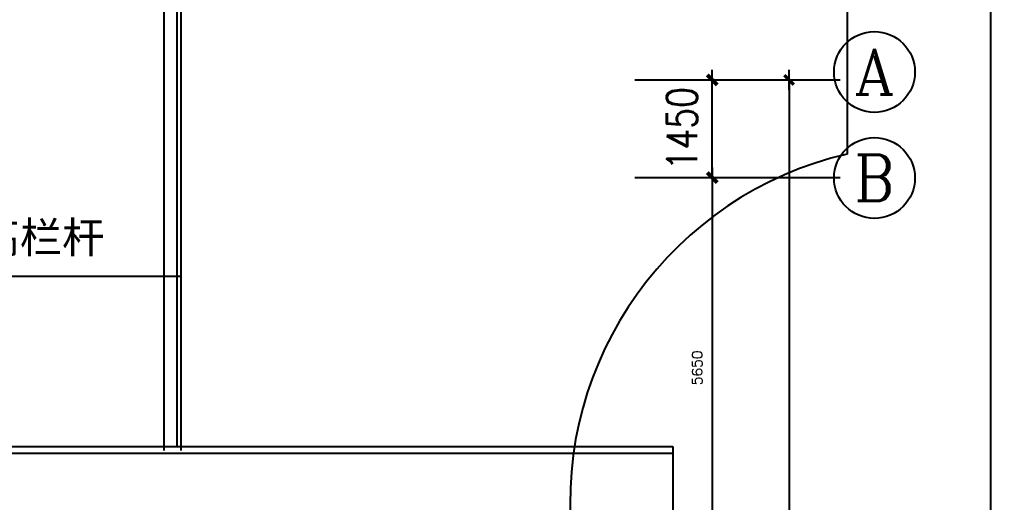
# Model space of a CAD drawing. Extents: x 1487452 to 1619693, y 165319 to 350168.
# Drawn here: x 1547556 to 1561972, y 291862 to 299033 of the extents above; entities that cross this region are included whole.
import ezdxf
from ezdxf.enums import TextEntityAlignment as Align

# ---------------------------------------------------------------- set-up
doc = ezdxf.new("R2010")
doc.units = 0
doc.header["$LTSCALE"] = 1000
doc.header["$MEASUREMENT"] = 0
doc.layers.get('0').update_dxf_attribs({"linetype": 'CONTINUOUS'})
doc.layers.get('Defpoints').update_dxf_attribs({"linetype": 'CONTINUOUS'})
for name, color, linetype in [('AXIS', 3, 'CONTINUOUS'), ('AXIS_TEXT', 7, 'CONTINUOUS'), ('Dim3', 30, 'CONTINUOUS')]:
    doc.layers.add(name, color=color, linetype=linetype)
doc.styles.add('_TCH_AXIS', font='COMPLEX', dxfattribs={"bigfont": 'GBCBIG'})
doc.styles.add('_TCH_DIM', font='SIMPLEX', dxfattribs={"bigfont": 'GBCBIG'})
doc.styles.add('DIM_FONT', font='SIMPLEX.shx', dxfattribs={"width": 0.8})
doc.styles.add('黑体', font='SIMHEI.TTF')
doc.dimstyles.new('dimn', dxfattribs={"dimtxt": 150, "dimasz": 1, "dimexe": 250, "dimexo": 300, "dimgap": 150, "dimtad": 1, "dimdec": 0, "dimzin": 0, "dimdsep": 46, "dimtxsty": '_TCH_DIM', "dimblk": '_dimx', "dimcen": 0.09, "dimclrd": 3, "dimclre": 3, "dimclrt": 2, "dimadec": 1, "dimazin": 2, "dimtfac": 1, "dimtdec": 0, "dimtix": 1, "dimtmove": 2, "dimatfit": 3, "dimldrblk": 'ARCHTICK', "dimfxl": 1, "dimtolj": 1, "dimtzin": 0, "dimarcsym": 0})
doc.dimstyles.new('DIMN150', dxfattribs={"dimscale": 1.5, "dimtxt": 300, "dimasz": 100, "dimexe": 250, "dimexo": 300, "dimgap": 150, "dimtad": 1, "dimdec": 0, "dimzin": 0, "dimdsep": 46, "dimtxsty": 'DIM_FONT', "dimblk": 'ARCHTICK', "dimcen": 0.09, "dimclrt": 7, "dimazin": 2, "dimtfac": 1, "dimtdec": 0, "dimtix": 1, "dimtmove": 2, "dimatfit": 3, "dimldrblk": 'ARCHTICK', "dimfxl": 1, "dimtolj": 1, "dimtzin": 0, "dimarcsym": 0})

# ---------------------------------------------------------------- blocks, each defined once
blk = doc.blocks.new('_ArchTick')
at = {"color": 0, "linetype": 'ByBlock', "const_width": 0.4}
blk.add_lwpolyline([(-0.5, -0.5), (0.5, 0.5)], dxfattribs=at)
blk = doc.blocks.new('_dimx')
blk.add_line((-150, 0), (150, 0))
at = {"const_width": 50}
blk.add_lwpolyline([(-70, -70), (70, 70)], dxfattribs=at)
blk = doc.blocks.new('*D95')
at = {"layer": 'AXIS', "color": 0, "linetype": 'Continuous', "lineweight": -2, "transparency": 16777216}
for p, q in [((1557842, 298136), (1557842, 298286)), ((1557144, 298136), (1558217, 298136)), ((1557842, 296686), (1557842, 298136)), ((1557144, 296686), (1558217, 296686)), ((1557842, 296686), (1557842, 296536))]:
    blk.add_line(p, q, dxfattribs=at)
at = {"layer": 'Defpoints', "color": 0, "linetype": 'Continuous', "transparency": 16777216}
for p in [(1556694, 298136), (1557842, 298136), (1556694, 296686)]:
    blk.add_point(p, dxfattribs=at)
at = {"layer": 'AXIS', "color": 0, "linetype": 'Continuous', "lineweight": -2, "transparency": 16777216, "xscale": 150, "yscale": 150, "zscale": 150}
for p, rotation in [((1557842, 298136), 270), ((1557842, 296686), 90)]:
    blk.add_blockref('_ArchTick', p, dxfattribs=dict(at, rotation=rotation))
at = {"layer": 'AXIS', "color": 2, "linetype": 'Continuous', "transparency": 16777216, "insert": (1557392, 297411), "char_height": 450, "attachment_point": 5, "rotation": 90, "style": 'DIM_FONT'}
blk.add_mtext('\\A1;1450', dxfattribs=at)
blk = doc.blocks.new('*D96')
at = {"layer": 'Defpoints', "color": 0, "ltscale": 0.4, "transparency": 16777216}
for p in [(1556994, 298136), (1556994, 280636), (1558982, 280636)]:
    blk.add_point(p, dxfattribs=at)
at = {"layer": 'Dim3', "color": 3, "lineweight": -2, "ltscale": 0.4, "transparency": 16777216}
for p, q in [((1557294, 298136), (1559232, 298136)), ((1558982, 298135), (1558982, 280637)), ((1557294, 280636), (1559232, 280636))]:
    blk.add_line(p, q, dxfattribs=at)
for p, rotation in [((1558982, 298136), 90), ((1558982, 280636), 270)]:
    blk.add_blockref('_dimx', p, dxfattribs=dict(at, rotation=rotation))
at = {"layer": 'Dim3', "color": 2, "ltscale": 0.4, "transparency": 16777216, "insert": (1558757, 289386), "char_height": 150, "attachment_point": 5, "rotation": 90, "style": '_TCH_DIM'}
blk.add_mtext('\\A1;17500', dxfattribs=at)

msp = doc.modelspace()

# ---------------------------------------------------------------- linework, layer by layer
at = {"color": 7}
msp.add_line((1561972.5, 309763.5), (1561972.5, 269359.3), dxfattribs=at)
at = {"layer": 'AXIS', "linetype": 'Continuous'}
for p, q in [((1556693.6, 298135.6), (1559742.1, 298135.6)), ((1556693.6, 296685.6), (1559742.1, 296685.6))]:
    msp.add_line(p, q, dxfattribs=at)
for centre in [(1560248.8, 298252.4), (1560248.8, 296678.8)]:
    msp.add_circle(centre, 600, dxfattribs=at)
at = {"layer": 'Dim3', "color": 251, "ltscale": 0.4}
for p, q in [((1549895.9, 292695.6), (1549895.9, 304035.6)), ((1549955.9, 292635.6), (1549955.9, 304035.6)), ((1559844.6, 304035.6), (1559844.6, 297035.6)), ((1549702, 300957.8), (1549702, 292635.6)), ((1549955.9, 295218.2), (1545745.2, 295218.2)), ((1543856, 292695.6), (1557256, 292695.6)), ((1557256, 292695.6), (1557256, 289835.6)), ((1543756, 292595.6), (1557256, 292595.6))]:
    msp.add_line(p, q, dxfattribs=at)
msp.add_arc((1561044.4, 291858.6), 5314.3, 103.04901, 185.64737, dxfattribs=at)

# ---------------------------------------------------------------- texts
at = {"layer": 'AXIS_TEXT', "color": 2, "linetype": 'Continuous', "style": '_TCH_AXIS'}
for tag, width, p, p2 in [('A', 1.031197, (1559948.8, 297916.4), (1560548.8, 297916.4)), ('B', 1.091856, (1559948.8, 296342.8), (1560548.8, 296342.8))]:
    msp.add_attdef(tag, text='', height=678.8, dxfattribs=dict(at, width=width)).set_placement(p, p2, align=Align.FIT)
at = {"layer": 'Dim3', "color": 251, "ltscale": 0.4, "style": '黑体'}
msp.add_text('1050高栏杆', height=460.8, dxfattribs=at).set_placement((1545678.1, 295797.5), align=Align.MIDDLE_LEFT)

# ---------------------------------------------------------------- dimensions: what is measured, and where the dimension line sits
at = {"layer": 'AXIS', "linetype": 'Continuous'}
dim = msp.add_linear_dim(base=(1557842.2, 298135.6), p1=(1556693.6, 296685.6), p2=(1556693.6, 298135.6), angle=90, dimstyle='DIMN150', override={"dimclrt": 2}, dxfattribs=at)
dim.commit()
dim.dimension.update_dxf_attribs({"geometry": '*D95', "text_midpoint": (1557392.2, 297410.6)})
at = {"layer": 'Dim3', "color": 3, "ltscale": 0.4}
dim = msp.add_linear_dim(base=(1558981.7, 280635.6), p1=(1556993.6, 298135.6), p2=(1556993.6, 280635.6), angle=90, dimstyle='dimn', dxfattribs=at)
dim.commit()
dim.dimension.update_dxf_attribs({"geometry": '*D96', "text_midpoint": (1558756.7, 289385.6)})
msp.add_linear_dim(base=(1557842.2, 296685.6), p1=(1556693.6, 291035.6), p2=(1556693.6, 296685.6), angle=90, dimstyle='dimn', dxfattribs=at).render()

doc.saveas('drawing.dxf')
